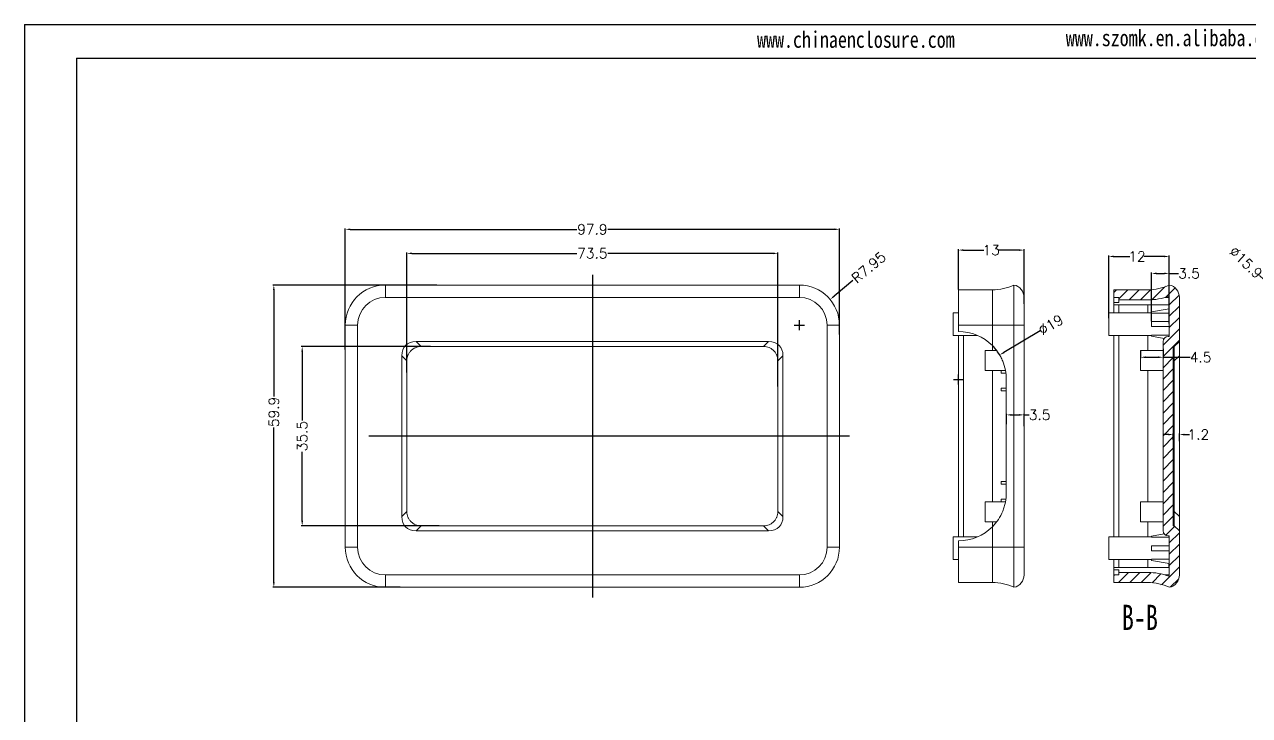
# Model space of a CAD drawing. Header units: inches. Extents: x 1309 to 2377, y 1126 to 1407.
# Drawn here: x 1773.1 to 2015.7, y 1269.7 to 1406.6 of the extents above; entities that cross this region are included whole.
import ezdxf

# ---------------------------------------------------------------- set-up
doc = ezdxf.new("R2010")
doc.units = ezdxf.units.IN
doc.header["$LTSCALE"] = 15
doc.linetypes.add('PHANTOM', pattern=[12.7, 6.35, -1.27, 1.27, -1.27, 1.27, -1.27])
doc.layers.add('文字', color=81, linetype='Continuous')
doc.styles.add('SLDTEXTSTYLE6', font='TXT', dxfattribs={"width": 0.7})
doc.styles.get("Standard").update_dxf_attribs({"font": 'txt', "bigfont": 'gbcbig.shx'})
doc.styles.add('宋体', font='', dxfattribs={"width": 0.8, "height": 3.5})
doc.styles.get('宋体').set_extended_font_data('SimSun')
doc.dimstyles.new('2.5', dxfattribs={"dimtxt": 2, "dimasz": 1, "dimexe": 0.18, "dimexo": 0.0625, "dimgap": 0.09, "dimtad": 0, "dimdsep": 46, "dimtxsty": 'Standard', "dimcen": 1, "dimclrd": 3, "dimclre": 3, "dimadec": 0, "dimazin": 2, "dimtfac": 1, "dimtofl": 0, "dimtmove": 0, "dimatfit": 3, "dimfxl": 0, "dimtolj": 1, "dimtzin": 0, "dimarcsym": 0})

# ---------------------------------------------------------------- blocks, each defined once
blk = doc.blocks.new('*D127')
at = {"color": 3, "lineweight": -2, "transparency": 16777216}
for p, q in [((1848.8, 1337.63), (1848.8, 1361.41)), ((1922.3, 1334.86), (1922.3, 1361.41)), ((1849.8, 1361.23), (1882.46, 1361.23)), ((1921.3, 1361.23), (1888.64, 1361.23))]:
    blk.add_line(p, q, dxfattribs=at)
at = {"color": 3, "transparency": 16777216}
for points in [[(1849.8, 1361.4), (1849.8, 1361.06), (1848.8, 1361.23)], [(1921.3, 1361.4), (1921.3, 1361.06), (1922.3, 1361.23)]]:
    blk.add_solid(points, dxfattribs=at)
at = {"layer": 'Defpoints', "color": 0, "transparency": 16777216}
for p in [(1922.3, 1361.23), (1848.8, 1337.57), (1922.3, 1334.8)]:
    blk.add_point(p, dxfattribs=at)
at = {"color": 0, "transparency": 16777216, "insert": (1885.55, 1361.23), "char_height": 2, "attachment_point": 5}
blk.add_mtext('\\A1;73.5', dxfattribs=at)
blk = doc.blocks.new('*D130')
at = {"color": 3, "lineweight": -2, "transparency": 16777216}
for p, q in [((1836.6, 1342.21), (1836.6, 1366.17)), ((1934.5, 1345.17), (1934.5, 1366.17)), ((1837.6, 1365.99), (1882.46, 1365.99)), ((1933.5, 1365.99), (1888.64, 1365.99))]:
    blk.add_line(p, q, dxfattribs=at)
at = {"color": 3, "transparency": 16777216}
for points in [[(1837.6, 1366.16), (1837.6, 1365.83), (1836.6, 1365.99)], [(1933.5, 1366.16), (1933.5, 1365.83), (1934.5, 1365.99)]]:
    blk.add_solid(points, dxfattribs=at)
at = {"layer": 'Defpoints', "color": 0, "transparency": 16777216}
for p in [(1836.6, 1365.99), (1934.5, 1345.11), (1836.6, 1342.14)]:
    blk.add_point(p, dxfattribs=at)
at = {"color": 0, "transparency": 16777216, "insert": (1885.55, 1365.99), "char_height": 2, "attachment_point": 5}
blk.add_mtext('\\A1;97.9', dxfattribs=at)
blk = doc.blocks.new('*D131')
at = {"color": 3, "lineweight": -2, "transparency": 16777216}
for p, q in [((1853.49, 1342.76), (1827.89, 1342.76)), ((1828.07, 1341.76), (1828.07, 1328.1)), ((1828.07, 1308.26), (1828.07, 1321.92)), ((1855.21, 1307.26), (1827.89, 1307.26))]:
    blk.add_line(p, q, dxfattribs=at)
at = {"color": 3, "transparency": 16777216}
for points in [[(1827.9, 1341.76), (1828.24, 1341.76), (1828.07, 1342.76)], [(1827.9, 1308.26), (1828.24, 1308.26), (1828.07, 1307.26)]]:
    blk.add_solid(points, dxfattribs=at)
at = {"layer": 'Defpoints', "color": 0, "transparency": 16777216}
for p in [(1828.07, 1342.76), (1853.55, 1342.76), (1855.27, 1307.26)]:
    blk.add_point(p, dxfattribs=at)
at = {"color": 0, "transparency": 16777216, "insert": (1828.07, 1325.01), "char_height": 2, "attachment_point": 5, "rotation": 90}
blk.add_mtext('\\A1;35.5', dxfattribs=at)
blk = doc.blocks.new('*D134')
at = {"color": 3, "lineweight": -2, "transparency": 16777216}
for p, q in [((1854.74, 1354.96), (1822.27, 1354.96)), ((1822.45, 1353.96), (1822.45, 1332.89)), ((1822.45, 1296.06), (1822.45, 1326.71)), ((1847.48, 1295.06), (1822.27, 1295.06))]:
    blk.add_line(p, q, dxfattribs=at)
at = {"color": 3, "transparency": 16777216}
for points in [[(1822.28, 1353.96), (1822.62, 1353.96), (1822.45, 1354.96)], [(1822.28, 1296.06), (1822.62, 1296.06), (1822.45, 1295.06)]]:
    blk.add_solid(points, dxfattribs=at)
at = {"layer": 'Defpoints', "color": 0, "transparency": 16777216}
for p in [(1822.45, 1354.96), (1854.81, 1354.96), (1847.54, 1295.06)]:
    blk.add_point(p, dxfattribs=at)
at = {"color": 0, "transparency": 16777216, "insert": (1822.45, 1329.8), "char_height": 2, "attachment_point": 5, "rotation": 90}
blk.add_mtext('\\A1;59.9', dxfattribs=at)
blk = doc.blocks.new('*D136')
at = {"color": 3, "lineweight": -2, "transparency": 16777216}
for p, q in [((1958.05, 1354.07), (1958.05, 1362.06)), ((1959.05, 1361.88), (1963.12, 1361.88)), ((1970.05, 1361.88), (1965.97, 1361.88)), ((1971.05, 1351.23), (1971.05, 1362.06))]:
    blk.add_line(p, q, dxfattribs=at)
at = {"color": 3, "transparency": 16777216}
for points in [[(1959.05, 1362.04), (1959.05, 1361.71), (1958.05, 1361.88)], [(1970.05, 1362.04), (1970.05, 1361.71), (1971.05, 1361.88)]]:
    blk.add_solid(points, dxfattribs=at)
at = {"layer": 'Defpoints', "color": 0, "transparency": 16777216}
for p in [(1971.05, 1361.88), (1958.05, 1354.01), (1971.05, 1351.16)]:
    blk.add_point(p, dxfattribs=at)
at = {"color": 0, "transparency": 16777216, "insert": (1964.55, 1361.88), "char_height": 2, "attachment_point": 5}
blk.add_mtext('\\A1;13', dxfattribs=at)
blk = doc.blocks.new('*D137')
at = {"color": 3, "lineweight": -2, "transparency": 16777216}
for p, q in [((1967.55, 1327.41), (1967.55, 1329.41)), ((1968.55, 1329.23), (1970.05, 1329.23)), ((1971.05, 1326.98), (1971.05, 1329.41)), ((1971.05, 1329.23), (1972.05, 1329.23))]:
    blk.add_line(p, q, dxfattribs=at)
at = {"color": 3, "transparency": 16777216}
for points in [[(1968.55, 1329.39), (1968.55, 1329.06), (1967.55, 1329.23)], [(1970.05, 1329.39), (1970.05, 1329.06), (1971.05, 1329.23)]]:
    blk.add_solid(points, dxfattribs=at)
at = {"layer": 'Defpoints', "color": 0, "transparency": 16777216}
for p in [(1967.55, 1327.35), (1971.05, 1329.23), (1971.05, 1326.91)]:
    blk.add_point(p, dxfattribs=at)
at = {"color": 0, "transparency": 16777216, "insert": (1974.14, 1329.23), "char_height": 2, "attachment_point": 5}
blk.add_mtext('\\A1;3.5', dxfattribs=at)
blk = doc.blocks.new('*D138')
at = {"color": 3, "lineweight": -2, "transparency": 16777216}
for p, q in [((1974.26, 1345.85), (1967.08, 1341.6)), ((1958.05, 1335.26), (1958.05, 1337.26)), ((1957.05, 1336.26), (1959.05, 1336.26))]:
    blk.add_line(p, q, dxfattribs=at)
blk.add_arc((1958.05, 1336.26), 9.5, 29.518, 44.3713, dxfattribs=at)
at = {"color": 3, "transparency": 16777216}
blk.add_solid([(1967, 1341.75), (1967.17, 1341.46), (1966.22, 1341.09)], dxfattribs=at)
at = {"layer": 'Defpoints', "color": 0, "transparency": 16777216}
for p in [(1966.22, 1341.09), (1949.87, 1331.42)]:
    blk.add_point(p, dxfattribs=at)
at = {"color": 0, "transparency": 16777216, "insert": (1976.35, 1347.08), "char_height": 2, "attachment_point": 5, "rotation": 30.6036}
blk.add_mtext('\\A1;∅19', dxfattribs=at)
blk = doc.blocks.new('*D139')
at = {"color": 3, "lineweight": -2, "transparency": 16777216}
for p, q in [((1999.62, 1325.33), (1998.62, 1325.33)), ((2000.62, 1324.28), (2000.62, 1325.51)), ((2001.82, 1324.05), (2001.82, 1325.51)), ((2002.82, 1325.33), (2003.82, 1325.33))]:
    blk.add_line(p, q, dxfattribs=at)
at = {"color": 3, "transparency": 16777216}
for points in [[(1999.62, 1325.5), (1999.62, 1325.16), (2000.62, 1325.33)], [(2002.82, 1325.5), (2002.82, 1325.16), (2001.82, 1325.33)]]:
    blk.add_solid(points, dxfattribs=at)
at = {"layer": 'Defpoints', "color": 0, "transparency": 16777216}
for p in [(2001.82, 1325.33), (2000.62, 1324.21), (2001.82, 1323.99)]:
    blk.add_point(p, dxfattribs=at)
at = {"color": 0, "transparency": 16777216, "insert": (2005.58, 1325.33), "char_height": 2, "attachment_point": 5}
blk.add_mtext('\\A1;1.2', dxfattribs=at)
blk = doc.blocks.new('*D140')
at = {"color": 3, "lineweight": -2, "transparency": 16777216}
for p, q in [((1994.12, 1341.95), (1994.12, 1340.47)), ((1998.62, 1342.31), (1998.62, 1340.47)), ((1995.12, 1340.65), (1997.62, 1340.65)), ((1998.62, 1340.65), (2003.93, 1340.65))]:
    blk.add_line(p, q, dxfattribs=at)
at = {"color": 3, "transparency": 16777216}
for points in [[(1995.12, 1340.81), (1995.12, 1340.48), (1994.12, 1340.65)], [(1997.62, 1340.81), (1997.62, 1340.48), (1998.62, 1340.65)]]:
    blk.add_solid(points, dxfattribs=at)
at = {"layer": 'Defpoints', "color": 0, "transparency": 16777216}
for p in [(1994.12, 1342.01), (1998.62, 1342.37), (1998.62, 1340.65)]:
    blk.add_point(p, dxfattribs=at)
at = {"color": 0, "transparency": 16777216, "insert": (2006.02, 1340.65), "char_height": 2, "attachment_point": 5}
blk.add_mtext('\\A1;4.5', dxfattribs=at)
blk = doc.blocks.new('*D141')
at = {"color": 3, "lineweight": -2, "transparency": 16777216}
for p, q in [((1987.82, 1348.4), (1987.82, 1360.8)), ((1988.82, 1360.62), (1992, 1360.62)), ((1998.82, 1360.62), (1994.84, 1360.62)), ((1999.82, 1348.25), (1999.82, 1360.8))]:
    blk.add_line(p, q, dxfattribs=at)
at = {"color": 3, "transparency": 16777216}
for points in [[(1988.82, 1360.78), (1988.82, 1360.45), (1987.82, 1360.62)], [(1998.82, 1360.78), (1998.82, 1360.45), (1999.82, 1360.62)]]:
    blk.add_solid(points, dxfattribs=at)
at = {"layer": 'Defpoints', "color": 0, "transparency": 16777216}
for p in [(1987.82, 1360.62), (1987.82, 1348.33), (1999.82, 1348.19)]:
    blk.add_point(p, dxfattribs=at)
at = {"color": 0, "transparency": 16777216, "insert": (1993.42, 1360.62), "char_height": 2, "attachment_point": 5}
blk.add_mtext('\\A1;12', dxfattribs=at)
blk = doc.blocks.new('*D142')
at = {"color": 3, "lineweight": -2, "transparency": 16777216}
for p, q in [((1996.32, 1347.77), (1996.32, 1357.44)), ((1997.32, 1357.26), (1998.82, 1357.26)), ((1999.82, 1347.32), (1999.82, 1357.44)), ((1999.82, 1357.26), (2001.66, 1357.26))]:
    blk.add_line(p, q, dxfattribs=at)
at = {"color": 3, "transparency": 16777216}
for points in [[(1997.32, 1357.42), (1997.32, 1357.09), (1996.32, 1357.26)], [(1998.82, 1357.42), (1998.82, 1357.09), (1999.82, 1357.26)]]:
    blk.add_solid(points, dxfattribs=at)
at = {"layer": 'Defpoints', "color": 0, "transparency": 16777216}
for p in [(1999.82, 1357.26), (1996.32, 1347.71), (1999.82, 1347.26)]:
    blk.add_point(p, dxfattribs=at)
at = {"color": 0, "transparency": 16777216, "insert": (2003.75, 1357.26), "char_height": 2, "attachment_point": 5}
blk.add_mtext('\\A1;3.5', dxfattribs=at)
blk = doc.blocks.new('*D168')
at = {"color": 3, "lineweight": -2, "transparency": 16777216}
for p, q in [((2017.72, 1356.86), (2021.59, 1353.18)), ((2027.08, 1347.01), (2029.08, 1347.01)), ((2028.08, 1346.01), (2028.08, 1348.01))]:
    blk.add_line(p, q, dxfattribs=at)
at = {"color": 3, "transparency": 16777216}
blk.add_solid([(2021.7, 1353.3), (2021.47, 1353.05), (2022.31, 1352.49)], dxfattribs=at)
at = {"layer": 'Defpoints', "color": 0, "transparency": 16777216}
for p in [(2022.31, 1352.49), (2033.84, 1341.53)]:
    blk.add_point(p, dxfattribs=at)
at = {"color": 0, "transparency": 16777216, "insert": (2015, 1359.44), "char_height": 2, "attachment_point": 5, "rotation": 316.4425}
blk.add_mtext('\\A1;∅15.9', dxfattribs=at)
blk = doc.blocks.new('*D189')
at = {"color": 3, "lineweight": -2, "transparency": 16777216}
for p, q in [((1937.15, 1355.84), (1933.42, 1352.74)), ((1925.55, 1347.01), (1927.55, 1347.01)), ((1926.55, 1346.01), (1926.55, 1348.01))]:
    blk.add_line(p, q, dxfattribs=at)
at = {"color": 3, "transparency": 16777216}
blk.add_solid([(1933.32, 1352.86), (1933.53, 1352.61), (1932.65, 1352.1)], dxfattribs=at)
at = {"layer": 'Defpoints', "color": 0, "transparency": 16777216}
for p in [(1932.65, 1352.1), (1926.55, 1347.01)]:
    blk.add_point(p, dxfattribs=at)
at = {"color": 0, "transparency": 16777216, "insert": (1940.29, 1358.45), "char_height": 2, "attachment_point": 5, "rotation": 39.7843}
blk.add_mtext('\\A1;R7.95', dxfattribs=at)

msp = doc.modelspace()

# ---------------------------------------------------------------- hatches: boundary and pattern name
at = {"linetype": 'Continuous', "lineweight": 0}
h = msp.add_hatch(dxfattribs=at)
h.set_pattern_fill('ANSI31', color=4, scale=0.5, style=0)
edge = h.paths.add_edge_path(flags=0)
edge.add_arc((1995.57, 1286.008), 10, 64.83016, 90, ccw=False)
edge.add_arc((1999.323, 1297.508), 2.5, 281.53696, 360)
edge.add_line((2001.823, 1297.508), (2001.823, 1306.258))
edge.add_line((2001.823, 1306.258), (2000.823, 1307.258))
edge.add_line((2000.823, 1307.258), (2000.623, 1307.258))
edge.add_line((2000.623, 1307.258), (2000.623, 1342.758))
edge.add_line((2000.623, 1342.758), (2000.823, 1342.758))
edge.add_line((2000.823, 1342.758), (2001.823, 1343.758))
edge.add_line((2001.823, 1343.758), (2001.823, 1352.508))
edge.add_arc((1999.323, 1352.508), 2.5, 0, 78.46304)
edge.add_arc((1995.57, 1364.008), 10, 270, 295.16984, ccw=False)
edge.add_line((1995.57, 1354.008), (1988.823, 1354.008))
edge.add_line((1988.823, 1354.008), (1988.823, 1352.508))
edge.add_line((1988.823, 1352.508), (1989.823, 1352.508))
edge.add_line((1989.823, 1352.508), (1989.823, 1352.008))
edge.add_line((1989.823, 1352.008), (1995.57, 1352.008))
edge.add_arc((1995.57, 1364.008), 12, 270, 290.40693)
edge.add_arc((1999.323, 1352.508), 0.5, 0, 30.41399, ccw=False)
edge.add_line((1999.823, 1352.508), (1999.823, 1344.758))
edge.add_line((1999.823, 1344.758), (1999.623, 1344.758))
edge.add_arc((1999.623, 1343.758), 1, 90, 180)
edge.add_line((1998.623, 1343.758), (1998.623, 1306.258))
edge.add_arc((1999.623, 1306.258), 1, 180, 270)
edge.add_line((1999.623, 1305.258), (1999.823, 1305.258))
edge.add_line((1999.823, 1305.258), (1999.823, 1297.508))
edge.add_arc((1999.323, 1297.508), 0.5, 329.58601, 360, ccw=False)
edge.add_arc((1995.57, 1286.008), 12, 69.59307, 90)
edge.add_line((1995.57, 1298.008), (1989.823, 1298.008))
edge.add_line((1989.823, 1298.008), (1989.823, 1297.508))
edge.add_line((1989.823, 1297.508), (1988.823, 1297.508))
edge.add_line((1988.823, 1297.508), (1988.823, 1296.008))
edge.add_line((1988.823, 1296.008), (1995.57, 1296.008))

# ---------------------------------------------------------------- linework, layer by layer
for p, q in [((1773.064, 1406.578), (2170.367, 1406.578)), ((1773.064, 1406.578), (1773.064, 1125.657)), ((1783.344, 1399.889), (2163.678, 1399.889)), ((1783.344, 1399.889), (1783.344, 1132.345))]:
    msp.add_line(p, q)
at = {"color": 1, "linetype": 'PHANTOM', "lineweight": 30}
for p, q in [((1885.546, 1356.958), (1885.546, 1293.059)), ((1936.495, 1325.008), (1834.596, 1325.008))]:
    msp.add_line(p, q, dxfattribs=at)
at = {"color": 7, "linetype": 'Continuous', "lineweight": 15}
for p, q in [((1844.546, 1354.958), (1844.546, 1352.508)), ((1926.546, 1354.958), (1844.546, 1354.958)), ((1926.546, 1352.508), (1926.546, 1354.958)), ((1958.046, 1347.008), (1958.046, 1354.008)), ((1964.793, 1354.008), (1958.046, 1354.008)), ((1964.793, 1347.008), (1964.793, 1354.008)), ((1969.046, 1354.958), (1969.046, 1347.008)), ((1988.823, 1354.008), (1988.823, 1352.508)), ((1995.57, 1354.008), (1988.823, 1354.008)), ((1926.546, 1352.508), (1844.546, 1352.508)), ((1971.046, 1347.008), (1971.046, 1352.508)), ((1989.823, 1352.508), (1988.823, 1352.508)), ((1988.823, 1352.508), (1988.823, 1351.508)), ((1989.823, 1352.508), (1989.823, 1352.008)), ((1995.57, 1352.008), (1989.823, 1352.008)), ((1989.823, 1351.508), (1989.823, 1352.008)), ((1998.998, 1352.508), (1999.823, 1352.508)), ((1999.754, 1352.508), (1999.754, 1352.762)), ((1999.823, 1352.508), (1999.823, 1344.758)), ((2001.823, 1352.508), (2001.823, 1343.758)), ((1958.046, 1349.458), (1957.046, 1349.458)), ((1957.046, 1349.458), (1957.046, 1344.958)), ((1996.323, 1349.458), (1987.823, 1349.458)), ((1987.823, 1347.208), (1987.823, 1349.458)), ((1988.823, 1351.008), (1988.823, 1351.508)), ((1989.823, 1351.508), (1988.823, 1351.508)), ((1988.823, 1351.008), (1999.823, 1351.008)), ((1988.823, 1351.008), (1988.823, 1349.458)), ((1989.823, 1349.458), (1989.823, 1351.008)), ((1999.823, 1350.208), (1996.323, 1349.618)), ((1996.323, 1349.402), (1996.323, 1349.618)), ((1996.323, 1349.402), (1999.823, 1349.402)), ((1999.754, 1350.196), (1999.754, 1351.008)), ((1839.046, 1347.008), (1836.596, 1347.008)), ((1836.596, 1347.008), (1836.596, 1303.008)), ((1839.046, 1347.008), (1839.046, 1303.008)), ((1934.495, 1347.008), (1932.046, 1347.008)), ((1932.046, 1303.008), (1932.046, 1347.008)), ((1934.495, 1303.008), (1934.495, 1347.008)), ((1958.046, 1345.758), (1958.046, 1347.008)), ((1964.793, 1347.008), (1958.046, 1347.008)), ((1964.793, 1347.008), (1969.046, 1347.008)), ((1964.793, 1342.946), (1964.793, 1347.008)), ((1969.046, 1347.008), (1969.046, 1303.008)), ((1971.046, 1347.008), (1969.046, 1347.008)), ((1971.046, 1347.008), (1971.046, 1303.008)), ((1987.823, 1344.958), (1987.823, 1347.208)), ((1996.323, 1347.708), (1996.323, 1346.708)), ((1999.823, 1347.708), (1996.323, 1347.708)), ((1999.823, 1346.708), (1996.323, 1346.708)), ((1957.046, 1344.958), (1961.863, 1344.958)), ((1958.046, 1344.958), (1958.046, 1305.059)), ((1959.046, 1305.059), (1959.046, 1344.958)), ((1987.823, 1344.958), (1996.323, 1344.958)), ((1988.823, 1344.958), (1988.823, 1305.059)), ((1989.823, 1305.059), (1989.823, 1344.958)), ((1996.323, 1345.014), (1999.823, 1345.014)), ((1996.323, 1344.797), (1996.323, 1345.014)), ((1998.835, 1344.374), (1996.323, 1344.797)), ((1999.823, 1344.758), (1999.623, 1344.758)), ((1850.624, 1343.758), (1920.467, 1343.758)), ((1850.624, 1343.758), (1851.624, 1342.758)), ((1851.624, 1342.758), (1851.596, 1342.758)), ((1919.467, 1342.758), (1851.624, 1342.758)), ((1919.467, 1342.758), (1920.467, 1343.758)), ((1919.496, 1342.758), (1919.467, 1342.758)), ((1965.581, 1342.008), (1963.346, 1342.008)), ((1963.346, 1342.008), (1963.346, 1338.008)), ((1998.623, 1342.008), (1994.123, 1342.008)), ((1994.123, 1340.008), (1994.123, 1342.008)), ((1998.623, 1343.758), (1998.623, 1306.258)), ((2000.823, 1342.758), (2000.623, 1342.758)), ((2000.623, 1342.758), (2000.623, 1307.258)), ((2000.823, 1342.758), (2001.823, 1343.758)), ((2000.823, 1342.758), (2000.823, 1342.758)), ((2001.823, 1343.758), (2001.823, 1340.93)), ((1847.796, 1309.087), (1847.796, 1340.93)), ((1848.796, 1339.93), (1847.796, 1340.93)), ((1848.796, 1339.958), (1848.796, 1339.93)), ((1848.796, 1339.93), (1848.796, 1310.087)), ((1923.296, 1340.93), (1922.296, 1339.93)), ((1922.296, 1339.93), (1922.296, 1339.958)), ((1922.296, 1310.087), (1922.296, 1339.93)), ((1923.296, 1340.93), (1923.296, 1309.087)), ((1994.123, 1338.008), (1994.123, 1340.008)), ((2000.823, 1339.958), (2000.623, 1339.958)), ((2001.823, 1340.93), (2000.823, 1339.93)), ((2000.823, 1310.087), (2000.823, 1339.93)), ((2001.823, 1340.93), (2001.823, 1309.087)), ((1963.346, 1338.008), (1966.546, 1338.008)), ((1966.546, 1338.008), (1966.546, 1337.508)), ((1967.35, 1338.008), (1966.546, 1338.008)), ((1967.451, 1337.508), (1966.546, 1337.508)), ((1994.123, 1338.008), (1998.623, 1338.008)), ((1967.546, 1336.258), (1967.546, 1313.758)), ((1966.546, 1334.508), (1966.546, 1334.008)), ((1967.546, 1334.508), (1966.546, 1334.508)), ((1967.546, 1334.008), (1966.546, 1334.008)), ((1966.546, 1315.508), (1966.546, 1316.008)), ((1967.546, 1316.008), (1966.546, 1316.008)), ((1967.546, 1315.508), (1966.546, 1315.508)), ((1966.546, 1312.008), (1963.346, 1312.008)), ((1963.346, 1308.008), (1963.346, 1312.008)), ((1966.546, 1312.508), (1966.546, 1312.008)), ((1967.443, 1312.508), (1966.546, 1312.508)), ((1967.369, 1312.008), (1966.546, 1312.008)), ((1998.623, 1312.008), (1994.123, 1312.008)), ((1994.123, 1312.008), (1994.123, 1310.008)), ((1847.796, 1309.087), (1848.796, 1310.087)), ((1848.796, 1310.087), (1848.796, 1310.058)), ((1922.296, 1310.087), (1923.296, 1309.087)), ((1922.296, 1310.058), (1922.296, 1310.087)), ((1963.346, 1308.008), (1965.594, 1308.008)), ((1994.123, 1310.008), (1994.123, 1308.008)), ((1994.123, 1308.008), (1998.623, 1308.008)), ((2000.623, 1310.058), (2000.823, 1310.058)), ((2000.823, 1310.087), (2001.823, 1309.087)), ((2001.823, 1309.087), (2001.823, 1306.258)), ((1851.624, 1307.258), (1850.624, 1306.258)), ((1920.467, 1306.258), (1850.624, 1306.258)), ((1851.596, 1307.258), (1851.624, 1307.258)), ((1851.624, 1307.258), (1919.467, 1307.258)), ((1920.467, 1306.258), (1919.467, 1307.258)), ((1919.467, 1307.258), (1919.496, 1307.258)), ((1964.793, 1303.008), (1964.793, 1307.07)), ((1998.835, 1305.643), (1996.323, 1305.22)), ((2000.623, 1307.258), (2000.823, 1307.258)), ((2001.823, 1306.258), (2000.823, 1307.258)), ((2000.823, 1307.258), (2000.823, 1307.258)), ((2001.823, 1306.258), (2001.823, 1297.508)), ((1961.863, 1305.059), (1957.046, 1305.059)), ((1957.046, 1300.559), (1957.046, 1305.059)), ((1958.046, 1303.008), (1958.046, 1304.258)), ((1996.323, 1305.059), (1987.823, 1305.059)), ((1987.823, 1305.059), (1987.823, 1302.809)), ((1996.323, 1305.22), (1996.323, 1305.003)), ((1996.323, 1305.003), (1999.823, 1305.003)), ((1996.323, 1303.309), (1999.823, 1303.309)), ((1996.323, 1302.309), (1996.323, 1303.309)), ((1999.623, 1305.258), (1999.823, 1305.258)), ((1999.823, 1305.258), (1999.823, 1297.508)), ((1836.596, 1303.008), (1839.046, 1303.008)), ((1932.046, 1303.008), (1934.495, 1303.008)), ((1958.046, 1296.008), (1958.046, 1303.008)), ((1964.793, 1303.008), (1958.046, 1303.008)), ((1964.793, 1303.008), (1969.046, 1303.008)), ((1964.793, 1296.008), (1964.793, 1303.008)), ((1969.046, 1303.008), (1969.046, 1295.059)), ((1969.046, 1303.008), (1971.046, 1303.008)), ((1971.046, 1297.508), (1971.046, 1303.008)), ((1987.823, 1302.809), (1987.823, 1300.559)), ((1999.823, 1302.309), (1996.323, 1302.309)), ((1996.323, 1300.615), (1999.823, 1300.615)), ((1996.323, 1300.615), (1996.323, 1300.398)), ((1957.046, 1300.559), (1958.046, 1300.559)), ((1987.823, 1300.559), (1996.323, 1300.559)), ((1988.823, 1300.559), (1988.823, 1299.008)), ((1988.823, 1299.008), (1999.823, 1299.008)), ((1988.823, 1299.008), (1988.823, 1298.508)), ((1989.823, 1298.508), (1988.823, 1298.508)), ((1988.823, 1298.508), (1988.823, 1297.508)), ((1989.823, 1299.008), (1989.823, 1300.559)), ((1989.823, 1298.008), (1989.823, 1298.508)), ((1996.323, 1300.398), (1999.823, 1299.809)), ((1999.754, 1299.008), (1999.754, 1299.82)), ((1844.546, 1297.508), (1926.546, 1297.508)), ((1844.546, 1297.508), (1844.546, 1295.059)), ((1926.546, 1295.059), (1926.546, 1297.508)), ((1964.793, 1296.008), (1958.046, 1296.008)), ((1988.823, 1297.508), (1988.823, 1296.008)), ((1988.823, 1297.508), (1989.823, 1297.508)), ((1988.823, 1296.008), (1995.57, 1296.008)), ((1989.823, 1298.008), (1989.823, 1297.508)), ((1989.823, 1298.008), (1995.57, 1298.008)), ((1998.998, 1297.508), (1999.823, 1297.508)), ((1999.754, 1297.255), (1999.754, 1297.508)), ((1844.546, 1295.059), (1926.546, 1295.059))]:
    msp.add_line(p, q, dxfattribs=at)
at = {"color": 8, "linetype": 'Continuous', "lineweight": 15}
for p, q in [((1995.57, 1351.008), (1995.57, 1349.458)), ((1995.57, 1344.958), (1995.57, 1342.008)), ((1964.793, 1342.946), (1964.793, 1342.008)), ((1964.793, 1338.008), (1964.793, 1312.008)), ((1995.57, 1338.008), (1995.57, 1312.008)), ((1964.793, 1308.008), (1964.793, 1307.07)), ((1995.57, 1308.008), (1995.57, 1305.059)), ((1995.57, 1300.559), (1995.57, 1299.008))]:
    msp.add_line(p, q, dxfattribs=at)
at = {"color": 7, "linetype": 'Continuous', "lineweight": 15}
for centre, radius, start, end in [((1844.546, 1347.008), 7.949, 90, 180), ((1926.546, 1347.008), 7.949, 0, 90), ((1964.793, 1364.008), 10, 270, 295.16984), ((1968.546, 1352.508), 2.5, 0, 78.46304), ((1995.57, 1364.008), 10, 270, 295.16984), ((1999.323, 1352.508), 2.5, 0, 78.46304), ((1844.546, 1347.008), 5.5, 90, 180), ((1926.546, 1347.008), 5.5, 0, 90), ((1995.57, 1364.008), 12, 270, 290.40693), ((1999.323, 1352.508), 0.5, 0, 30.41399), ((1958.046, 1336.258), 9.5, 44.74821, 90), ((1999.623, 1343.758), 1, 90, 180), ((1958.046, 1313.758), 9.5, 270, 315.25179), ((1999.623, 1306.258), 1, 180, 270), ((1844.546, 1303.008), 7.949, 180, 270), ((1844.546, 1303.008), 5.5, 180, 270), ((1926.546, 1303.008), 5.5, 270, 0), ((1926.546, 1303.008), 7.949, 270, 0), ((1964.793, 1286.008), 10, 64.83016, 90), ((1968.546, 1297.508), 2.5, 281.53696, 0), ((1995.57, 1286.008), 12, 69.59307, 90), ((1995.57, 1286.008), 10, 64.83016, 90), ((1999.323, 1297.508), 0.5, 329.58601, 0), ((1999.323, 1297.508), 2.5, 281.53696, 0)]:
    msp.add_arc(centre, radius, start, end, dxfattribs=at)
for centre, major_axis, start_param, end_param in [((1853.452, 1338.102), (4.899, -4.899), 2.6179939, 3.6651914), ((1917.639, 1338.102), (4.899, 4.899), 5.7595865, 6.8067841), ((2006.48, 1342.758), (4.899, 4.899), 2.6122009, 2.6179939), ((1853.452, 1311.915), (4.899, 4.899), 2.6179939, 3.6651914), ((1917.639, 1311.915), (4.899, -4.899), 5.7595865, 6.8067841), ((2006.48, 1307.258), (4.899, -4.899), 3.6651914, 3.6709844)]:
    msp.add_ellipse(centre, major_axis=major_axis, ratio=0.5773503, start_param=start_param, end_param=end_param, dxfattribs=at)
for points, knots in [([(1848.796, 1339.958), (1848.796, 1340.143), (1848.814, 1340.325), (1848.885, 1340.683), (1848.939, 1340.86), (1849.079, 1341.199), (1849.165, 1341.36), (1849.368, 1341.664), (1849.486, 1341.808), (1849.744, 1342.067), (1849.885, 1342.183), (1850.191, 1342.388), (1850.354, 1342.474), (1850.69, 1342.614), (1850.866, 1342.668), (1851.228, 1342.74), (1851.411, 1342.758), (1851.596, 1342.758)], [0, 0, 0, 0, 0.125, 0.125, 0.25, 0.25, 0.375, 0.375, 0.5, 0.5, 0.625, 0.625, 0.75, 0.75, 0.875, 0.875, 1, 1, 1, 1]), ([(1919.496, 1342.758), (1919.681, 1342.758), (1919.862, 1342.74), (1920.22, 1342.669), (1920.398, 1342.615), (1920.736, 1342.475), (1920.897, 1342.389), (1921.201, 1342.186), (1921.346, 1342.068), (1921.604, 1341.81), (1921.72, 1341.669), (1921.925, 1341.363), (1922.012, 1341.2), (1922.151, 1340.864), (1922.205, 1340.687), (1922.277, 1340.326), (1922.296, 1340.143), (1922.296, 1339.958)], [0, 0, 0, 0, 0.125, 0.125, 0.25, 0.25, 0.375, 0.375, 0.5, 0.5, 0.625, 0.625, 0.75, 0.75, 0.875, 0.875, 1, 1, 1, 1]), ([(1964.793, 1342.946), (1965.233, 1342.502), (1965.622, 1342.024), (1966.131, 1341.256), (1966.289, 1340.992), (1966.58, 1340.445), (1966.713, 1340.163), (1967.065, 1339.306), (1967.243, 1338.719), (1967.484, 1337.508), (1967.546, 1336.883), (1967.546, 1336.258)], [0, 0, 0, 0, 0.25, 0.25, 0.375, 0.375, 0.5, 0.5, 0.75, 0.75, 1, 1, 1, 1]), ([(2000.823, 1342.758), (2000.824, 1342.758), (2000.82, 1342.74), (2000.806, 1342.669), (2000.797, 1342.615), (2000.781, 1342.475), (2000.774, 1342.389), (2000.764, 1342.186), (2000.761, 1342.068), (2000.761, 1341.81), (2000.764, 1341.669), (2000.774, 1341.363), (2000.781, 1341.2), (2000.797, 1340.864), (2000.806, 1340.687), (2000.82, 1340.326), (2000.824, 1340.143), (2000.823, 1339.958)], [0, 0, 0, 0, 0.125, 0.125, 0.25, 0.25, 0.375, 0.375, 0.5, 0.5, 0.625, 0.625, 0.75, 0.75, 0.875, 0.875, 1, 1, 1, 1]), ([(1967.546, 1313.758), (1967.546, 1313.134), (1967.485, 1312.52), (1967.307, 1311.615), (1967.232, 1311.316), (1967.054, 1310.724), (1966.949, 1310.429), (1966.597, 1309.572), (1966.309, 1309.03), (1965.629, 1308.002), (1965.233, 1307.514), (1964.793, 1307.07)], [0, 0, 0, 0, 0.25, 0.25, 0.375, 0.375, 0.5, 0.5, 0.75, 0.75, 1, 1, 1, 1]), ([(1851.596, 1307.258), (1851.41, 1307.258), (1851.229, 1307.277), (1850.871, 1307.348), (1850.693, 1307.401), (1850.355, 1307.542), (1850.194, 1307.628), (1849.89, 1307.831), (1849.745, 1307.949), (1849.487, 1308.207), (1849.371, 1308.348), (1849.166, 1308.654), (1849.079, 1308.816), (1848.94, 1309.153), (1848.886, 1309.329), (1848.814, 1309.691), (1848.796, 1309.873), (1848.796, 1310.058)], [0, 0, 0, 0, 0.125, 0.125, 0.25, 0.25, 0.375, 0.375, 0.5, 0.5, 0.625, 0.625, 0.75, 0.75, 0.875, 0.875, 1, 1, 1, 1]), ([(1922.296, 1310.058), (1922.296, 1309.873), (1922.277, 1309.692), (1922.206, 1309.334), (1922.153, 1309.156), (1922.012, 1308.818), (1921.926, 1308.657), (1921.723, 1308.352), (1921.605, 1308.208), (1921.347, 1307.95), (1921.206, 1307.834), (1920.9, 1307.629), (1920.738, 1307.542), (1920.401, 1307.403), (1920.225, 1307.349), (1919.863, 1307.277), (1919.681, 1307.258), (1919.496, 1307.258)], [0, 0, 0, 0, 0.125, 0.125, 0.25, 0.25, 0.375, 0.375, 0.5, 0.5, 0.625, 0.625, 0.75, 0.75, 0.875, 0.875, 1, 1, 1, 1]), ([(2000.823, 1310.058), (2000.824, 1309.873), (2000.82, 1309.692), (2000.806, 1309.334), (2000.797, 1309.156), (2000.781, 1308.818), (2000.774, 1308.657), (2000.764, 1308.352), (2000.761, 1308.208), (2000.761, 1307.95), (2000.764, 1307.834), (2000.774, 1307.629), (2000.781, 1307.542), (2000.797, 1307.403), (2000.806, 1307.349), (2000.82, 1307.277), (2000.824, 1307.258), (2000.823, 1307.258)], [0, 0, 0, 0, 0.125, 0.125, 0.25, 0.25, 0.375, 0.375, 0.5, 0.5, 0.625, 0.625, 0.75, 0.75, 0.875, 0.875, 1, 1, 1, 1])]:
    msp.add_open_spline(points, degree=3, knots=knots, dxfattribs=at)

# ---------------------------------------------------------------- texts
at = {"color": 7, "linetype": 'Continuous', "insert": (1990.427, 1291.595), "char_height": 5, "attachment_point": 1, "style": 'SLDTEXTSTYLE6'}
msp.add_mtext('B-B', dxfattribs=at)
at = {"layer": '文字', "color": 0, "char_height": 3.26998, "width": 57.45049, "attachment_point": 1, "style": '宋体'}
for s, insert in [('www.chinaenclosure.com', (1918.163, 1405.23)), ('www.szomk.en.alibaba.com', (1979.325, 1405.553))]:
    msp.add_mtext(s, dxfattribs=dict(at, insert=insert))

# ---------------------------------------------------------------- dimensions: what is measured, and where the dimension line sits
for base, p1, p2, picture, middle in [((1836.596, 1365.993), (1934.495, 1345.106), (1836.596, 1342.143), '*D130', (1885.546, 1365.993)), ((1987.823, 1360.616), (1999.823, 1348.192), (1987.823, 1348.333), '*D141', (1993.419, 1360.616)), ((1999.823, 1357.256), (1996.323, 1347.708), (1999.823, 1347.26), '*D142', (2003.746, 1357.256)), ((1998.623, 1340.647), (1994.123, 1342.008), (1998.623, 1342.372), '*D140', (2006.02, 1340.647))]:
    dim = msp.add_linear_dim(base=base, p1=p1, p2=p2, dimstyle='2.5')
    dim.commit()
    dim.dimension.update_dxf_attribs({"geometry": picture, "text_midpoint": middle, "dimtype": 160})
for base, p1, p2, picture, middle in [((1922.296, 1361.228), (1848.796, 1337.57), (1922.296, 1334.802), '*D127', (1885.546, 1361.228)), ((1971.046, 1361.878), (1958.046, 1354.008), (1971.046, 1351.164), '*D136', (1964.546, 1361.878)), ((1971.046, 1329.228), (1967.546, 1327.349), (1971.046, 1326.915), '*D137', (1974.136, 1329.228)), ((2001.823, 1325.33), (2000.623, 1324.215), (2001.823, 1323.988), '*D139', (2005.58, 1325.33))]:
    dim = msp.add_linear_dim(base=base, p1=p1, p2=p2, dimstyle='2.5')
    dim.commit()
    dim.dimension.update_dxf_attribs({"geometry": picture, "text_midpoint": middle})
dim = msp.add_radius_dim(center=(1926.546, 1347.008), mpoint=(1932.654, 1352.095), dimstyle='2.5')
dim.commit()
dim.dimension.update_dxf_attribs({"geometry": '*D189', "text_midpoint": (1940.291, 1358.454), "dimtype": 164})
for p1, p2, picture, middle in [((2033.836, 1341.531), (2022.314, 1352.486), '*D168', (2014.997, 1359.444)), ((1949.87, 1331.422), (1966.223, 1341.095), '*D138', (1976.346, 1347.082))]:
    dim = msp.add_diameter_dim_2p(p1=p1, p2=p2, dimstyle='2.5')
    dim.commit()
    dim.dimension.update_dxf_attribs({"geometry": picture, "text_midpoint": middle, "dimtype": 163})
dim = msp.add_linear_dim(base=(1822.452, 1354.958), p1=(1847.544, 1295.059), p2=(1854.807, 1354.958), angle=90, dimstyle='2.5')
dim.commit()
dim.dimension.update_dxf_attribs({"geometry": '*D134', "text_midpoint": (1822.452, 1329.798), "dimtype": 160})
dim = msp.add_linear_dim(base=(1828.07, 1342.758), p1=(1855.268, 1307.258), p2=(1853.551, 1342.758), angle=90, dimstyle='2.5')
dim.commit()
dim.dimension.update_dxf_attribs({"geometry": '*D131', "text_midpoint": (1828.07, 1325.008)})

doc.saveas('drawing.dxf')
